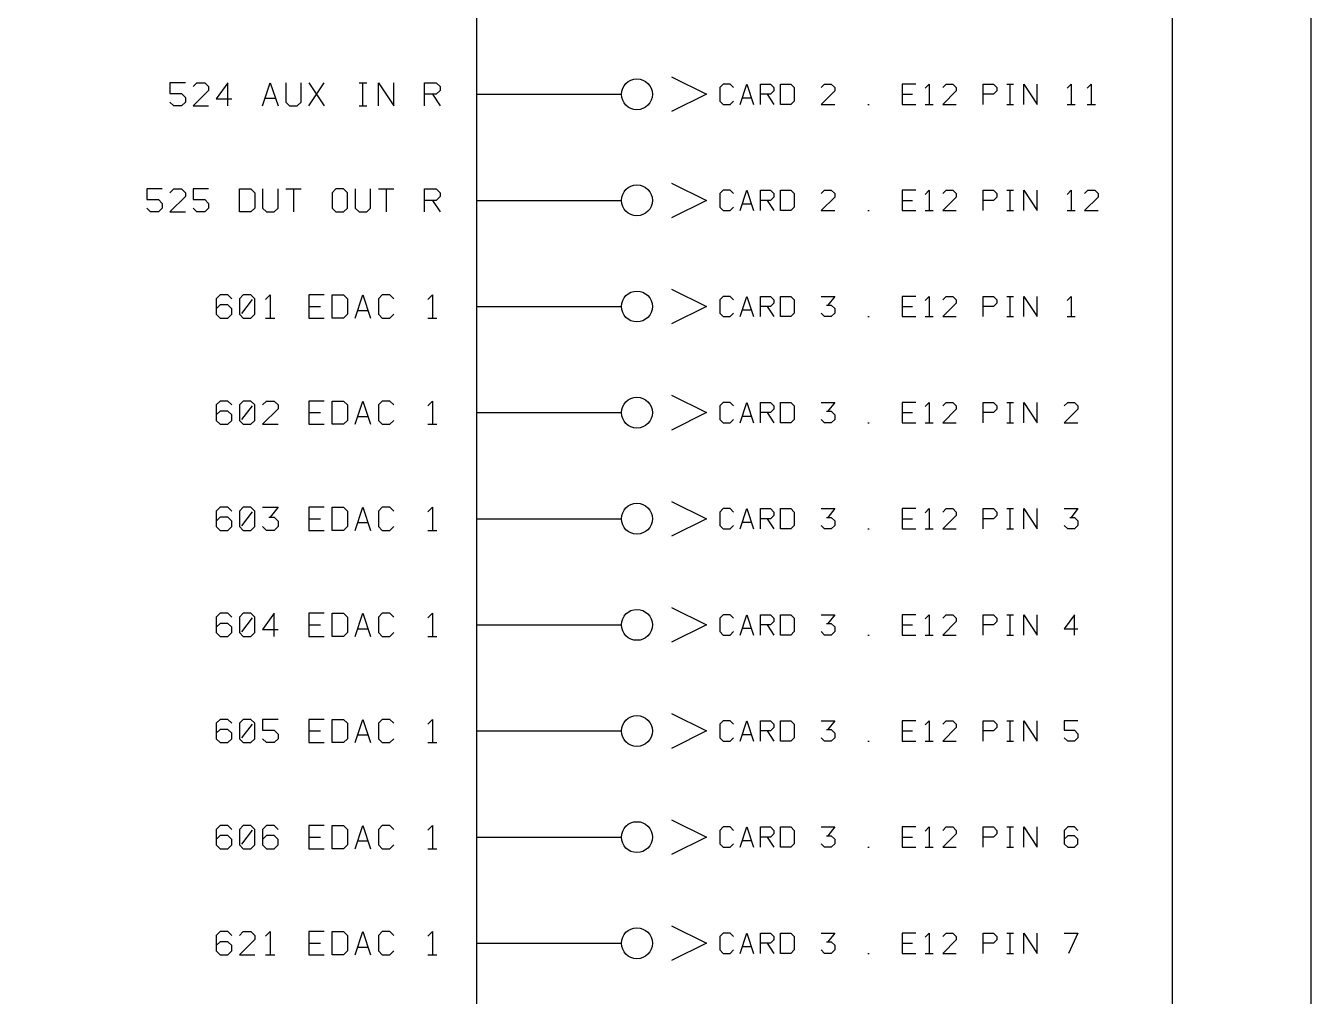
# Model space of a CAD drawing. Header units: millimetres. Extents: x 10 to 543, y 10 to 845.
# Drawn here: x 409.4 to 542.6, y 428.8 to 529.4 of the extents above; entities that cross this region are included whole.
import ezdxf

# ---------------------------------------------------------------- set-up
doc = ezdxf.new("R2010")
doc.units = ezdxf.units.MM
for name, color, linetype, lineweight in [('DEVICE', 7, 'CONTINUOUS', 25), ('GROUP', 6, 'CONTINUOUS', 25), ('LABEL', 8, 'CONTINUOUS', 25), ('POINT', 4, 'CONTINUOUS', 25), ('PORT_OUT', 30, 'CONTINUOUS', 25), ('PORTAL', 2, 'CONTINUOUS', 25), ('SHEET', 7, 'CONTINUOUS', 25)]:
    doc.layers.add(name, color=color, linetype=linetype, lineweight=lineweight)

msp = doc.modelspace()

# ---------------------------------------------------------------- linework, layer by layer
at = {"layer": 'DEVICE'}
msp.add_lwpolyline([(96.1, 48.8), (456.1, 48.8), (456.1, 781.8), (96.1, 781.8)], close=True, dxfattribs=at)
at = {"layer": 'GROUP'}
msp.add_lwpolyline([(24, 24), (528.2, 24), (528.2, 800.4), (24, 800.4)], close=True, dxfattribs=at)
at = {"layer": 'LABEL'}
for points in [[(425.9, 523.5), (424.3, 523.5), (424.3, 522.38), (425.5, 522.38), (425.9, 521.98), (425.9, 521.5), (425.5, 521.1), (424.7, 521.1), (424.3, 521.5)], [(426.7, 523.1), (427.1, 523.5), (427.9, 523.5), (428.3, 523.1), (428.3, 522.7), (426.7, 521.1), (428.3, 521.1)], [(430.3, 521.1), (430.3, 523.5), (429.1, 521.82), (430.7, 521.82)], [(433.9, 521.1), (434.7, 523.5), (435.5, 521.1)], [(436.3, 523.5), (436.3, 521.5), (436.7, 521.1), (437.5, 521.1), (437.9, 521.5), (437.9, 523.5)], [(438.7, 521.1), (440.3, 523.5)], [(438.7, 523.5), (440.3, 521.1)], [(443.9, 523.5), (444.7, 523.5)], [(444.3, 521.1), (444.3, 523.5)], [(445.9, 521.1), (445.9, 523.5), (447.5, 521.1), (447.5, 523.5)], [(450.7, 521.1), (450.7, 523.5), (451.9, 523.5), (452.3, 523.1), (452.3, 522.7), (451.9, 522.3), (450.7, 522.3)], [(434.18, 521.9), (435.22, 521.9)], [(443.9, 521.1), (444.7, 521.1)], [(451.5, 522.3), (452.3, 521.1)], [(423.5, 512.5), (421.9, 512.5), (421.9, 511.38), (423.1, 511.38), (423.5, 510.98), (423.5, 510.5), (423.1, 510.1), (422.3, 510.1), (421.9, 510.5)], [(424.3, 512.1), (424.7, 512.5), (425.5, 512.5), (425.9, 512.1), (425.9, 511.7), (424.3, 510.1), (425.9, 510.1)], [(428.3, 512.5), (426.7, 512.5), (426.7, 511.38), (427.9, 511.38), (428.3, 510.98), (428.3, 510.5), (427.9, 510.1), (427.1, 510.1), (426.7, 510.5)], [(431.5, 510.1), (431.5, 512.5), (432.7, 512.5), (433.1, 512.1), (433.1, 510.5), (432.7, 510.1), (431.5, 510.1)], [(433.9, 512.5), (433.9, 510.5), (434.3, 510.1), (435.1, 510.1), (435.5, 510.5), (435.5, 512.5)], [(436.3, 512.5), (437.9, 512.5)], [(437.1, 512.5), (437.1, 510.1)], [(441.5, 510.1), (442.3, 510.1), (442.7, 510.5), (442.7, 512.1), (442.3, 512.5), (441.5, 512.5), (441.1, 512.1), (441.1, 510.5), (441.5, 510.1)], [(443.5, 512.5), (443.5, 510.5), (443.9, 510.1), (444.7, 510.1), (445.1, 510.5), (445.1, 512.5)], [(445.9, 512.5), (447.5, 512.5)], [(446.7, 512.5), (446.7, 510.1)], [(450.7, 510.1), (450.7, 512.5), (451.9, 512.5), (452.3, 512.1), (452.3, 511.7), (451.9, 511.3), (450.7, 511.3)], [(451.5, 511.3), (452.3, 510.1)], [(430.7, 501.1), (430.3, 501.5), (429.5, 501.5), (429.1, 501.1), (429.1, 499.5), (429.5, 499.1), (430.3, 499.1), (430.7, 499.5), (430.7, 500.06), (430.3, 500.46), (429.5, 500.46), (429.1, 500.06)], [(431.9, 499.1), (432.7, 499.1), (433.1, 499.5), (433.1, 501.1), (432.7, 501.5), (431.9, 501.5), (431.5, 501.1), (431.5, 499.5), (431.9, 499.1)], [(431.74, 499.58), (432.86, 501.02)], [(434.22, 501.02), (434.7, 501.5), (434.7, 499.1)], [(440.3, 501.5), (438.7, 501.5), (438.7, 499.1), (440.3, 499.1)], [(441.1, 499.1), (441.1, 501.5), (442.3, 501.5), (442.7, 501.1), (442.7, 499.5), (442.3, 499.1), (441.1, 499.1)], [(443.5, 499.1), (444.3, 501.5), (445.1, 499.1)], [(447.5, 501.1), (447.1, 501.5), (446.3, 501.5), (445.9, 501.1), (445.9, 499.5), (446.3, 499.1), (447.1, 499.1), (447.5, 499.5)], [(451.02, 501.02), (451.5, 501.5), (451.5, 499.1)], [(438.7, 500.3), (439.9, 500.3)], [(443.78, 499.9), (444.82, 499.9)], [(434.22, 499.1), (435.18, 499.1)], [(451.02, 499.1), (451.98, 499.1)], [(430.7, 490.1), (430.3, 490.5), (429.5, 490.5), (429.1, 490.1), (429.1, 488.5), (429.5, 488.1), (430.3, 488.1), (430.7, 488.5), (430.7, 489.06), (430.3, 489.46), (429.5, 489.46), (429.1, 489.06)], [(431.9, 488.1), (432.7, 488.1), (433.1, 488.5), (433.1, 490.1), (432.7, 490.5), (431.9, 490.5), (431.5, 490.1), (431.5, 488.5), (431.9, 488.1)], [(433.9, 490.1), (434.3, 490.5), (435.1, 490.5), (435.5, 490.1), (435.5, 489.7), (433.9, 488.1), (435.5, 488.1)], [(440.3, 490.5), (438.7, 490.5), (438.7, 488.1), (440.3, 488.1)], [(441.1, 488.1), (441.1, 490.5), (442.3, 490.5), (442.7, 490.1), (442.7, 488.5), (442.3, 488.1), (441.1, 488.1)], [(443.5, 488.1), (444.3, 490.5), (445.1, 488.1)], [(447.5, 490.1), (447.1, 490.5), (446.3, 490.5), (445.9, 490.1), (445.9, 488.5), (446.3, 488.1), (447.1, 488.1), (447.5, 488.5)], [(451.02, 490.02), (451.5, 490.5), (451.5, 488.1)], [(431.74, 488.58), (432.86, 490.02)], [(438.7, 489.3), (439.9, 489.3)], [(443.78, 488.9), (444.82, 488.9)], [(451.02, 488.1), (451.98, 488.1)], [(430.7, 479.1), (430.3, 479.5), (429.5, 479.5), (429.1, 479.1), (429.1, 477.5), (429.5, 477.1), (430.3, 477.1), (430.7, 477.5), (430.7, 478.06), (430.3, 478.46), (429.5, 478.46), (429.1, 478.06)], [(431.9, 477.1), (432.7, 477.1), (433.1, 477.5), (433.1, 479.1), (432.7, 479.5), (431.9, 479.5), (431.5, 479.1), (431.5, 477.5), (431.9, 477.1)], [(431.74, 477.58), (432.86, 479.02)], [(433.9, 479.5), (435.5, 479.5), (434.7, 478.46)], [(434.54, 478.46), (435.1, 478.46), (435.5, 478.06), (435.5, 477.5), (435.1, 477.1), (434.3, 477.1), (433.9, 477.5)], [(440.3, 479.5), (438.7, 479.5), (438.7, 477.1), (440.3, 477.1)], [(441.1, 477.1), (441.1, 479.5), (442.3, 479.5), (442.7, 479.1), (442.7, 477.5), (442.3, 477.1), (441.1, 477.1)], [(443.5, 477.1), (444.3, 479.5), (445.1, 477.1)], [(447.5, 479.1), (447.1, 479.5), (446.3, 479.5), (445.9, 479.1), (445.9, 477.5), (446.3, 477.1), (447.1, 477.1), (447.5, 477.5)], [(451.02, 479.02), (451.5, 479.5), (451.5, 477.1)], [(438.7, 478.3), (439.9, 478.3)], [(443.78, 477.9), (444.82, 477.9)], [(451.02, 477.1), (451.98, 477.1)], [(430.7, 468.1), (430.3, 468.5), (429.5, 468.5), (429.1, 468.1), (429.1, 466.5), (429.5, 466.1), (430.3, 466.1), (430.7, 466.5), (430.7, 467.06), (430.3, 467.46), (429.5, 467.46), (429.1, 467.06)], [(431.9, 466.1), (432.7, 466.1), (433.1, 466.5), (433.1, 468.1), (432.7, 468.5), (431.9, 468.5), (431.5, 468.1), (431.5, 466.5), (431.9, 466.1)], [(431.74, 466.58), (432.86, 468.02)], [(435.1, 466.1), (435.1, 468.5), (433.9, 466.82), (435.5, 466.82)], [(440.3, 468.5), (438.7, 468.5), (438.7, 466.1), (440.3, 466.1)], [(441.1, 466.1), (441.1, 468.5), (442.3, 468.5), (442.7, 468.1), (442.7, 466.5), (442.3, 466.1), (441.1, 466.1)], [(443.5, 466.1), (444.3, 468.5), (445.1, 466.1)], [(447.5, 468.1), (447.1, 468.5), (446.3, 468.5), (445.9, 468.1), (445.9, 466.5), (446.3, 466.1), (447.1, 466.1), (447.5, 466.5)], [(451.02, 468.02), (451.5, 468.5), (451.5, 466.1)], [(438.7, 467.3), (439.9, 467.3)], [(443.78, 466.9), (444.82, 466.9)], [(451.02, 466.1), (451.98, 466.1)], [(430.7, 457.1), (430.3, 457.5), (429.5, 457.5), (429.1, 457.1), (429.1, 455.5), (429.5, 455.1), (430.3, 455.1), (430.7, 455.5), (430.7, 456.06), (430.3, 456.46), (429.5, 456.46), (429.1, 456.06)], [(431.9, 455.1), (432.7, 455.1), (433.1, 455.5), (433.1, 457.1), (432.7, 457.5), (431.9, 457.5), (431.5, 457.1), (431.5, 455.5), (431.9, 455.1)], [(435.5, 457.5), (433.9, 457.5), (433.9, 456.38), (435.1, 456.38), (435.5, 455.98), (435.5, 455.5), (435.1, 455.1), (434.3, 455.1), (433.9, 455.5)], [(440.3, 457.5), (438.7, 457.5), (438.7, 455.1), (440.3, 455.1)], [(441.1, 455.1), (441.1, 457.5), (442.3, 457.5), (442.7, 457.1), (442.7, 455.5), (442.3, 455.1), (441.1, 455.1)], [(443.5, 455.1), (444.3, 457.5), (445.1, 455.1)], [(447.5, 457.1), (447.1, 457.5), (446.3, 457.5), (445.9, 457.1), (445.9, 455.5), (446.3, 455.1), (447.1, 455.1), (447.5, 455.5)], [(451.02, 457.02), (451.5, 457.5), (451.5, 455.1)], [(431.74, 455.58), (432.86, 457.02)], [(438.7, 456.3), (439.9, 456.3)], [(443.78, 455.9), (444.82, 455.9)], [(451.02, 455.1), (451.98, 455.1)], [(430.7, 446.1), (430.3, 446.5), (429.5, 446.5), (429.1, 446.1), (429.1, 444.5), (429.5, 444.1), (430.3, 444.1), (430.7, 444.5), (430.7, 445.06), (430.3, 445.46), (429.5, 445.46), (429.1, 445.06)], [(431.9, 444.1), (432.7, 444.1), (433.1, 444.5), (433.1, 446.1), (432.7, 446.5), (431.9, 446.5), (431.5, 446.1), (431.5, 444.5), (431.9, 444.1)], [(435.5, 446.1), (435.1, 446.5), (434.3, 446.5), (433.9, 446.1), (433.9, 444.5), (434.3, 444.1), (435.1, 444.1), (435.5, 444.5), (435.5, 445.06), (435.1, 445.46), (434.3, 445.46), (433.9, 445.06)], [(440.3, 446.5), (438.7, 446.5), (438.7, 444.1), (440.3, 444.1)], [(441.1, 444.1), (441.1, 446.5), (442.3, 446.5), (442.7, 446.1), (442.7, 444.5), (442.3, 444.1), (441.1, 444.1)], [(443.5, 444.1), (444.3, 446.5), (445.1, 444.1)], [(447.5, 446.1), (447.1, 446.5), (446.3, 446.5), (445.9, 446.1), (445.9, 444.5), (446.3, 444.1), (447.1, 444.1), (447.5, 444.5)], [(451.02, 446.02), (451.5, 446.5), (451.5, 444.1)], [(431.74, 444.58), (432.86, 446.02)], [(438.7, 445.3), (439.9, 445.3)], [(443.78, 444.9), (444.82, 444.9)], [(451.02, 444.1), (451.98, 444.1)], [(430.7, 435.1), (430.3, 435.5), (429.5, 435.5), (429.1, 435.1), (429.1, 433.5), (429.5, 433.1), (430.3, 433.1), (430.7, 433.5), (430.7, 434.06), (430.3, 434.46), (429.5, 434.46), (429.1, 434.06)], [(431.5, 435.1), (431.9, 435.5), (432.7, 435.5), (433.1, 435.1), (433.1, 434.7), (431.5, 433.1), (433.1, 433.1)], [(434.22, 435.02), (434.7, 435.5), (434.7, 433.1)], [(440.3, 435.5), (438.7, 435.5), (438.7, 433.1), (440.3, 433.1)], [(441.1, 433.1), (441.1, 435.5), (442.3, 435.5), (442.7, 435.1), (442.7, 433.5), (442.3, 433.1), (441.1, 433.1)], [(443.5, 433.1), (444.3, 435.5), (445.1, 433.1)], [(447.5, 435.1), (447.1, 435.5), (446.3, 435.5), (445.9, 435.1), (445.9, 433.5), (446.3, 433.1), (447.1, 433.1), (447.5, 433.5)], [(451.02, 435.02), (451.5, 435.5), (451.5, 433.1)], [(434.22, 433.1), (435.18, 433.1)], [(438.7, 434.3), (439.9, 434.3)], [(443.78, 433.9), (444.82, 433.9)], [(451.02, 433.1), (451.98, 433.1)]]:
    msp.add_lwpolyline(points, dxfattribs=at)
at = {"layer": 'POINT'}
for centre in [(472.7, 522.3), (472.7, 511.3), (472.7, 500.3), (472.7, 489.3), (472.7, 478.3), (472.7, 467.3), (472.7, 456.3), (472.7, 445.3), (472.7, 434.3)]:
    msp.add_circle(centre, 1.6, dxfattribs=at)
at = {"layer": 'PORT_OUT'}
for p, q in [((456.1, 522.3), (471.1, 522.3)), ((456.1, 511.3), (471.1, 511.3)), ((456.1, 500.3), (471.1, 500.3)), ((456.1, 489.3), (471.1, 489.3)), ((456.1, 478.3), (471.1, 478.3)), ((456.1, 467.3), (471.1, 467.3)), ((456.1, 456.3), (471.1, 456.3)), ((456.1, 445.3), (471.1, 445.3)), ((456.1, 434.3), (471.1, 434.3))]:
    msp.add_line(p, q, dxfattribs=at)
at = {"layer": 'PORTAL'}
for points in [[(476.3, 524.1), (479.9, 522.3), (476.3, 520.5)], [(482.7, 523), (482.35, 523.35), (481.65, 523.35), (481.3, 523), (481.3, 521.6), (481.65, 521.25), (482.35, 521.25), (482.7, 521.6)], [(483.4, 521.25), (484.1, 523.35), (484.8, 521.25)], [(485.5, 521.25), (485.5, 523.35), (486.55, 523.35), (486.9, 523), (486.9, 522.65), (486.55, 522.3), (485.5, 522.3)], [(487.6, 521.25), (487.6, 523.35), (488.65, 523.35), (489, 523), (489, 521.6), (488.65, 521.25), (487.6, 521.25)], [(491.8, 523), (492.15, 523.35), (492.85, 523.35), (493.2, 523), (493.2, 522.65), (491.8, 521.25), (493.2, 521.25)], [(501.6, 523.35), (500.2, 523.35), (500.2, 521.25), (501.6, 521.25)], [(502.58, 522.93), (503, 523.35), (503, 521.25)], [(504.4, 523), (504.75, 523.35), (505.45, 523.35), (505.8, 523), (505.8, 522.65), (504.4, 521.25), (505.8, 521.25)], [(508.6, 521.25), (508.6, 523.35), (509.65, 523.35), (510, 523), (510, 522.65), (509.65, 522.3), (508.6, 522.3)], [(511.05, 523.35), (511.75, 523.35)], [(511.4, 521.25), (511.4, 523.35)], [(512.8, 521.25), (512.8, 523.35), (514.2, 521.25), (514.2, 523.35)], [(517.28, 522.93), (517.7, 523.35), (517.7, 521.25)], [(519.38, 522.93), (519.8, 523.35), (519.8, 521.25)], [(483.64, 521.95), (484.56, 521.95)], [(486.2, 522.3), (486.9, 521.25)], [(496.63, 521.25), (496.77, 521.25)], [(500.2, 522.3), (501.25, 522.3)], [(502.58, 521.25), (503.42, 521.25)], [(511.05, 521.25), (511.75, 521.25)], [(517.28, 521.25), (518.12, 521.25)], [(519.38, 521.25), (520.22, 521.25)], [(476.3, 513.1), (479.9, 511.3), (476.3, 509.5)], [(482.7, 512), (482.35, 512.35), (481.65, 512.35), (481.3, 512), (481.3, 510.6), (481.65, 510.25), (482.35, 510.25), (482.7, 510.6)], [(483.4, 510.25), (484.1, 512.35), (484.8, 510.25)], [(485.5, 510.25), (485.5, 512.35), (486.55, 512.35), (486.9, 512), (486.9, 511.65), (486.55, 511.3), (485.5, 511.3)], [(487.6, 510.25), (487.6, 512.35), (488.65, 512.35), (489, 512), (489, 510.6), (488.65, 510.25), (487.6, 510.25)], [(491.8, 512), (492.15, 512.35), (492.85, 512.35), (493.2, 512), (493.2, 511.65), (491.8, 510.25), (493.2, 510.25)], [(501.6, 512.35), (500.2, 512.35), (500.2, 510.25), (501.6, 510.25)], [(502.58, 511.93), (503, 512.35), (503, 510.25)], [(504.4, 512), (504.75, 512.35), (505.45, 512.35), (505.8, 512), (505.8, 511.65), (504.4, 510.25), (505.8, 510.25)], [(508.6, 510.25), (508.6, 512.35), (509.65, 512.35), (510, 512), (510, 511.65), (509.65, 511.3), (508.6, 511.3)], [(511.05, 512.35), (511.75, 512.35)], [(511.4, 510.25), (511.4, 512.35)], [(512.8, 510.25), (512.8, 512.35), (514.2, 510.25), (514.2, 512.35)], [(517.28, 511.93), (517.7, 512.35), (517.7, 510.25)], [(519.1, 512), (519.45, 512.35), (520.15, 512.35), (520.5, 512), (520.5, 511.65), (519.1, 510.25), (520.5, 510.25)], [(483.64, 510.95), (484.56, 510.95)], [(486.2, 511.3), (486.9, 510.25)], [(500.2, 511.3), (501.25, 511.3)], [(496.63, 510.25), (496.77, 510.25)], [(502.58, 510.25), (503.42, 510.25)], [(511.05, 510.25), (511.75, 510.25)], [(517.28, 510.25), (518.12, 510.25)], [(476.3, 502.1), (479.9, 500.3), (476.3, 498.5)], [(482.7, 501), (482.35, 501.35), (481.65, 501.35), (481.3, 501), (481.3, 499.6), (481.65, 499.25), (482.35, 499.25), (482.7, 499.6)], [(483.4, 499.25), (484.1, 501.35), (484.8, 499.25)], [(485.5, 499.25), (485.5, 501.35), (486.55, 501.35), (486.9, 501), (486.9, 500.65), (486.55, 500.3), (485.5, 500.3)], [(487.6, 499.25), (487.6, 501.35), (488.65, 501.35), (489, 501), (489, 499.6), (488.65, 499.25), (487.6, 499.25)], [(491.8, 501.35), (493.2, 501.35), (492.5, 500.44)], [(501.6, 501.35), (500.2, 501.35), (500.2, 499.25), (501.6, 499.25)], [(502.58, 500.93), (503, 501.35), (503, 499.25)], [(504.4, 501), (504.75, 501.35), (505.45, 501.35), (505.8, 501), (505.8, 500.65), (504.4, 499.25), (505.8, 499.25)], [(508.6, 499.25), (508.6, 501.35), (509.65, 501.35), (510, 501), (510, 500.65), (509.65, 500.3), (508.6, 500.3)], [(511.05, 501.35), (511.75, 501.35)], [(511.4, 499.25), (511.4, 501.35)], [(512.8, 499.25), (512.8, 501.35), (514.2, 499.25), (514.2, 501.35)], [(517.28, 500.93), (517.7, 501.35), (517.7, 499.25)], [(483.64, 499.95), (484.56, 499.95)], [(486.2, 500.3), (486.9, 499.25)], [(492.36, 500.44), (492.85, 500.44), (493.2, 500.09), (493.2, 499.6), (492.85, 499.25), (492.15, 499.25), (491.8, 499.6)], [(500.2, 500.3), (501.25, 500.3)], [(496.63, 499.25), (496.77, 499.25)], [(502.58, 499.25), (503.42, 499.25)], [(511.05, 499.25), (511.75, 499.25)], [(517.28, 499.25), (518.12, 499.25)], [(476.3, 491.1), (479.9, 489.3), (476.3, 487.5)], [(482.7, 490), (482.35, 490.35), (481.65, 490.35), (481.3, 490), (481.3, 488.6), (481.65, 488.25), (482.35, 488.25), (482.7, 488.6)], [(483.4, 488.25), (484.1, 490.35), (484.8, 488.25)], [(485.5, 488.25), (485.5, 490.35), (486.55, 490.35), (486.9, 490), (486.9, 489.65), (486.55, 489.3), (485.5, 489.3)], [(486.2, 489.3), (486.9, 488.25)], [(487.6, 488.25), (487.6, 490.35), (488.65, 490.35), (489, 490), (489, 488.6), (488.65, 488.25), (487.6, 488.25)], [(491.8, 490.35), (493.2, 490.35), (492.5, 489.44)], [(492.36, 489.44), (492.85, 489.44), (493.2, 489.09), (493.2, 488.6), (492.85, 488.25), (492.15, 488.25), (491.8, 488.6)], [(501.6, 490.35), (500.2, 490.35), (500.2, 488.25), (501.6, 488.25)], [(500.2, 489.3), (501.25, 489.3)], [(502.58, 489.93), (503, 490.35), (503, 488.25)], [(504.4, 490), (504.75, 490.35), (505.45, 490.35), (505.8, 490), (505.8, 489.65), (504.4, 488.25), (505.8, 488.25)], [(508.6, 488.25), (508.6, 490.35), (509.65, 490.35), (510, 490), (510, 489.65), (509.65, 489.3), (508.6, 489.3)], [(511.05, 490.35), (511.75, 490.35)], [(511.4, 488.25), (511.4, 490.35)], [(512.8, 488.25), (512.8, 490.35), (514.2, 488.25), (514.2, 490.35)], [(517, 490), (517.35, 490.35), (518.05, 490.35), (518.4, 490), (518.4, 489.65), (517, 488.25), (518.4, 488.25)], [(483.64, 488.95), (484.56, 488.95)], [(496.63, 488.25), (496.77, 488.25)], [(502.58, 488.25), (503.42, 488.25)], [(511.05, 488.25), (511.75, 488.25)], [(476.3, 480.1), (479.9, 478.3), (476.3, 476.5)], [(482.7, 479), (482.35, 479.35), (481.65, 479.35), (481.3, 479), (481.3, 477.6), (481.65, 477.25), (482.35, 477.25), (482.7, 477.6)], [(483.4, 477.25), (484.1, 479.35), (484.8, 477.25)], [(485.5, 477.25), (485.5, 479.35), (486.55, 479.35), (486.9, 479), (486.9, 478.65), (486.55, 478.3), (485.5, 478.3)], [(487.6, 477.25), (487.6, 479.35), (488.65, 479.35), (489, 479), (489, 477.6), (488.65, 477.25), (487.6, 477.25)], [(491.8, 479.35), (493.2, 479.35), (492.5, 478.44)], [(492.36, 478.44), (492.85, 478.44), (493.2, 478.09), (493.2, 477.6), (492.85, 477.25), (492.15, 477.25), (491.8, 477.6)], [(501.6, 479.35), (500.2, 479.35), (500.2, 477.25), (501.6, 477.25)], [(502.58, 478.93), (503, 479.35), (503, 477.25)], [(504.4, 479), (504.75, 479.35), (505.45, 479.35), (505.8, 479), (505.8, 478.65), (504.4, 477.25), (505.8, 477.25)], [(508.6, 477.25), (508.6, 479.35), (509.65, 479.35), (510, 479), (510, 478.65), (509.65, 478.3), (508.6, 478.3)], [(511.05, 479.35), (511.75, 479.35)], [(511.4, 477.25), (511.4, 479.35)], [(512.8, 477.25), (512.8, 479.35), (514.2, 477.25), (514.2, 479.35)], [(517, 479.35), (518.4, 479.35), (517.7, 478.44)], [(517.56, 478.44), (518.05, 478.44), (518.4, 478.09), (518.4, 477.6), (518.05, 477.25), (517.35, 477.25), (517, 477.6)], [(483.64, 477.95), (484.56, 477.95)], [(486.2, 478.3), (486.9, 477.25)], [(496.63, 477.25), (496.77, 477.25)], [(500.2, 478.3), (501.25, 478.3)], [(502.58, 477.25), (503.42, 477.25)], [(511.05, 477.25), (511.75, 477.25)], [(476.3, 469.1), (479.9, 467.3), (476.3, 465.5)], [(482.7, 468), (482.35, 468.35), (481.65, 468.35), (481.3, 468), (481.3, 466.6), (481.65, 466.25), (482.35, 466.25), (482.7, 466.6)], [(483.4, 466.25), (484.1, 468.35), (484.8, 466.25)], [(485.5, 466.25), (485.5, 468.35), (486.55, 468.35), (486.9, 468), (486.9, 467.65), (486.55, 467.3), (485.5, 467.3)], [(487.6, 466.25), (487.6, 468.35), (488.65, 468.35), (489, 468), (489, 466.6), (488.65, 466.25), (487.6, 466.25)], [(491.8, 468.35), (493.2, 468.35), (492.5, 467.44)], [(501.6, 468.35), (500.2, 468.35), (500.2, 466.25), (501.6, 466.25)], [(502.58, 467.93), (503, 468.35), (503, 466.25)], [(504.4, 468), (504.75, 468.35), (505.45, 468.35), (505.8, 468), (505.8, 467.65), (504.4, 466.25), (505.8, 466.25)], [(508.6, 466.25), (508.6, 468.35), (509.65, 468.35), (510, 468), (510, 467.65), (509.65, 467.3), (508.6, 467.3)], [(511.05, 468.35), (511.75, 468.35)], [(511.4, 466.25), (511.4, 468.35)], [(512.8, 466.25), (512.8, 468.35), (514.2, 466.25), (514.2, 468.35)], [(518.05, 466.25), (518.05, 468.35), (517, 466.88), (518.4, 466.88)], [(483.64, 466.95), (484.56, 466.95)], [(486.2, 467.3), (486.9, 466.25)], [(492.36, 467.44), (492.85, 467.44), (493.2, 467.09), (493.2, 466.6), (492.85, 466.25), (492.15, 466.25), (491.8, 466.6)], [(500.2, 467.3), (501.25, 467.3)], [(496.63, 466.25), (496.77, 466.25)], [(502.58, 466.25), (503.42, 466.25)], [(511.05, 466.25), (511.75, 466.25)], [(476.3, 458.1), (479.9, 456.3), (476.3, 454.5)], [(482.7, 457), (482.35, 457.35), (481.65, 457.35), (481.3, 457), (481.3, 455.6), (481.65, 455.25), (482.35, 455.25), (482.7, 455.6)], [(483.4, 455.25), (484.1, 457.35), (484.8, 455.25)], [(485.5, 455.25), (485.5, 457.35), (486.55, 457.35), (486.9, 457), (486.9, 456.65), (486.55, 456.3), (485.5, 456.3)], [(487.6, 455.25), (487.6, 457.35), (488.65, 457.35), (489, 457), (489, 455.6), (488.65, 455.25), (487.6, 455.25)], [(491.8, 457.35), (493.2, 457.35), (492.5, 456.44)], [(501.6, 457.35), (500.2, 457.35), (500.2, 455.25), (501.6, 455.25)], [(502.58, 456.93), (503, 457.35), (503, 455.25)], [(504.4, 457), (504.75, 457.35), (505.45, 457.35), (505.8, 457), (505.8, 456.65), (504.4, 455.25), (505.8, 455.25)], [(508.6, 455.25), (508.6, 457.35), (509.65, 457.35), (510, 457), (510, 456.65), (509.65, 456.3), (508.6, 456.3)], [(511.05, 457.35), (511.75, 457.35)], [(511.4, 455.25), (511.4, 457.35)], [(512.8, 455.25), (512.8, 457.35), (514.2, 455.25), (514.2, 457.35)], [(518.4, 457.35), (517, 457.35), (517, 456.37), (518.05, 456.37), (518.4, 456.02), (518.4, 455.6), (518.05, 455.25), (517.35, 455.25), (517, 455.6)], [(483.64, 455.95), (484.56, 455.95)], [(486.2, 456.3), (486.9, 455.25)], [(492.36, 456.44), (492.85, 456.44), (493.2, 456.09), (493.2, 455.6), (492.85, 455.25), (492.15, 455.25), (491.8, 455.6)], [(500.2, 456.3), (501.25, 456.3)], [(496.63, 455.25), (496.77, 455.25)], [(502.58, 455.25), (503.42, 455.25)], [(511.05, 455.25), (511.75, 455.25)], [(476.3, 447.1), (479.9, 445.3), (476.3, 443.5)], [(482.7, 446), (482.35, 446.35), (481.65, 446.35), (481.3, 446), (481.3, 444.6), (481.65, 444.25), (482.35, 444.25), (482.7, 444.6)], [(483.4, 444.25), (484.1, 446.35), (484.8, 444.25)], [(485.5, 444.25), (485.5, 446.35), (486.55, 446.35), (486.9, 446), (486.9, 445.65), (486.55, 445.3), (485.5, 445.3)], [(486.2, 445.3), (486.9, 444.25)], [(487.6, 444.25), (487.6, 446.35), (488.65, 446.35), (489, 446), (489, 444.6), (488.65, 444.25), (487.6, 444.25)], [(491.8, 446.35), (493.2, 446.35), (492.5, 445.44)], [(492.36, 445.44), (492.85, 445.44), (493.2, 445.09), (493.2, 444.6), (492.85, 444.25), (492.15, 444.25), (491.8, 444.6)], [(501.6, 446.35), (500.2, 446.35), (500.2, 444.25), (501.6, 444.25)], [(500.2, 445.3), (501.25, 445.3)], [(502.58, 445.93), (503, 446.35), (503, 444.25)], [(504.4, 446), (504.75, 446.35), (505.45, 446.35), (505.8, 446), (505.8, 445.65), (504.4, 444.25), (505.8, 444.25)], [(508.6, 444.25), (508.6, 446.35), (509.65, 446.35), (510, 446), (510, 445.65), (509.65, 445.3), (508.6, 445.3)], [(511.05, 446.35), (511.75, 446.35)], [(511.4, 444.25), (511.4, 446.35)], [(512.8, 444.25), (512.8, 446.35), (514.2, 444.25), (514.2, 446.35)], [(518.4, 446), (518.05, 446.35), (517.35, 446.35), (517, 446), (517, 444.6), (517.35, 444.25), (518.05, 444.25), (518.4, 444.6), (518.4, 445.09), (518.05, 445.44), (517.35, 445.44), (517, 445.09)], [(483.64, 444.95), (484.56, 444.95)], [(496.63, 444.25), (496.77, 444.25)], [(502.58, 444.25), (503.42, 444.25)], [(511.05, 444.25), (511.75, 444.25)], [(476.3, 436.1), (479.9, 434.3), (476.3, 432.5)], [(482.7, 435), (482.35, 435.35), (481.65, 435.35), (481.3, 435), (481.3, 433.6), (481.65, 433.25), (482.35, 433.25), (482.7, 433.6)], [(483.4, 433.25), (484.1, 435.35), (484.8, 433.25)], [(485.5, 433.25), (485.5, 435.35), (486.55, 435.35), (486.9, 435), (486.9, 434.65), (486.55, 434.3), (485.5, 434.3)], [(487.6, 433.25), (487.6, 435.35), (488.65, 435.35), (489, 435), (489, 433.6), (488.65, 433.25), (487.6, 433.25)], [(491.8, 435.35), (493.2, 435.35), (492.5, 434.44)], [(492.36, 434.44), (492.85, 434.44), (493.2, 434.09), (493.2, 433.6), (492.85, 433.25), (492.15, 433.25), (491.8, 433.6)], [(501.6, 435.35), (500.2, 435.35), (500.2, 433.25), (501.6, 433.25)], [(502.58, 434.93), (503, 435.35), (503, 433.25)], [(504.4, 435), (504.75, 435.35), (505.45, 435.35), (505.8, 435), (505.8, 434.65), (504.4, 433.25), (505.8, 433.25)], [(508.6, 433.25), (508.6, 435.35), (509.65, 435.35), (510, 435), (510, 434.65), (509.65, 434.3), (508.6, 434.3)], [(511.05, 435.35), (511.75, 435.35)], [(511.4, 433.25), (511.4, 435.35)], [(512.8, 433.25), (512.8, 435.35), (514.2, 433.25), (514.2, 435.35)], [(517, 435.35), (518.4, 435.35), (517.42, 433.25)], [(483.64, 433.95), (484.56, 433.95)], [(486.2, 434.3), (486.9, 433.25)], [(496.63, 433.25), (496.77, 433.25)], [(500.2, 434.3), (501.25, 434.3)], [(502.58, 433.25), (503.42, 433.25)], [(511.05, 433.25), (511.75, 433.25)]]:
    msp.add_lwpolyline(points, dxfattribs=at)
at = {"layer": 'SHEET'}
msp.add_lwpolyline([(9.6, 9.6), (542.6, 9.6), (542.6, 844.8), (9.6, 844.8)], close=True, dxfattribs=at)

doc.saveas('drawing.dxf')
